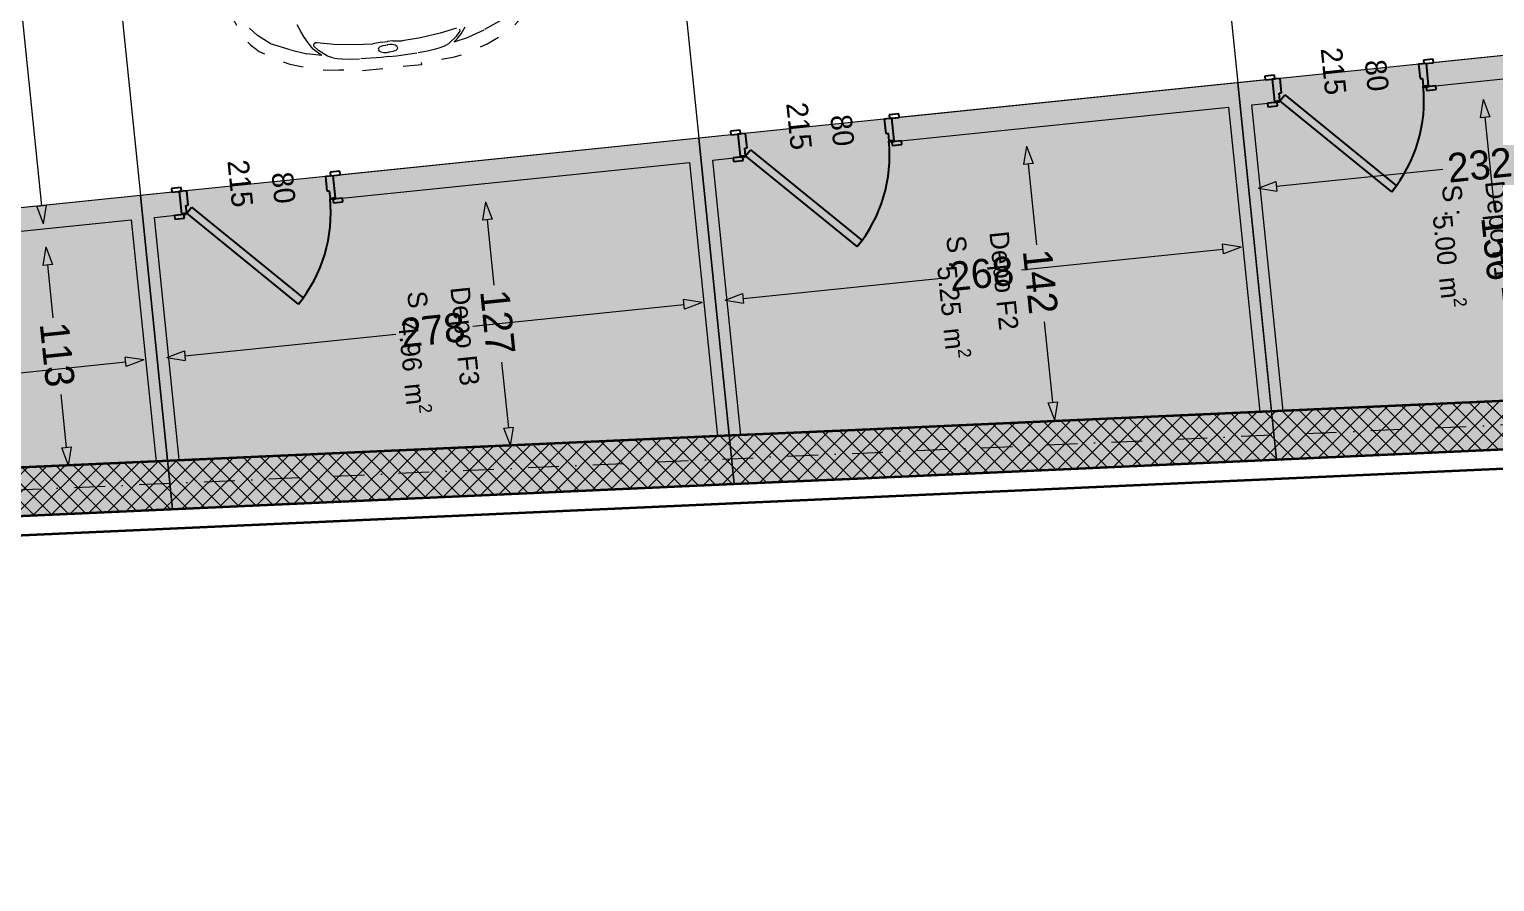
# Model space of a CAD drawing. Header units: millimetres. Extents: x 635850 to 824661, y -5878409 to -5774454.
# Drawn here: x 741515 to 749086, y -5823855 to -5819453 of the extents above; entities that cross this region are included whole.
import ezdxf
from ezdxf.enums import TextEntityAlignment as Align

# ---------------------------------------------------------------- set-up
doc = ezdxf.new("R2010")
doc.units = ezdxf.units.MM
doc.header["$MEASUREMENT"] = 0
doc.linetypes.add('Dashed', pattern=[211.666667, 105.833333, -105.833333])
doc.linetypes.add('Dot & Dashed', pattern=[335.138881, 158.75, -88.194444, 0, -88.194437])
for name, color, linetype, lineweight, true_color in [('0_Pen_No__62', 7, 'Continuous', 20, 0xaaaaaa), ('A - Ndertesa  6- Dimensionimi Bazike_Pen_No__102', 7, 'Continuous', 13, 0xcccccc), ('A - Ndertesa  6- Dimensionimi Bazike_Pen_No__82', 7, 'Continuous', 20, 0xaaaaaa), ('A - Ndertesa 4 - Veturat_Pen_No__102', 7, 'Continuous', 13, 0xcccccc), ('A - Ndertesa 6 - Muret_Pen_No__102', 7, 'Continuous', 13, 0xcccccc), ('A - Ndertesa 6 - Muret_Pen_No__82', 7, 'Continuous', 20, 0xaaaaaa), ('A - Ndertesa 6 - Vijat e Bodrumit_Pen_No__82', 7, 'Continuous', 20, 0xaaaaaa), ('A - Ndertesa 6 - Zonat Bodrum_Pen_No__94', 7, 'Continuous', 13, 0xe4ad2c), ('A - Ndertesa 6 -Veturat_Pen_No__102', 7, 'Continuous', 13, 0xcccccc), ('ARCHICAD Door Markers_Pen_No__112', 7, 'Continuous', 13, 0xd5aaaa)]:
    doc.layers.add(name, color=color, linetype=linetype, lineweight=lineweight, true_color=true_color)
for name, color, linetype in [('A - Ndertesa  6- Dimensionimi Bazike', 7, 'Continuous'), ('A - Ndertesa 6 - Muret', 7, 'Continuous'), ('A - Ndertesa 6 - Pllaka meskatit', 7, 'Continuous'), ('A - Ndertesa 6 - Zonat Bodrum', 7, 'Continuous'), ('A - Ndertesa 6- Shtyllat', 7, 'Continuous'), ('ARCHICAD Door Markers', 7, 'Continuous'), ('ARCHICAD Doors', 7, 'Continuous')]:
    doc.layers.add(name, color=color, linetype=linetype)
for name, color, linetype, lineweight in [('A - Ndertesa 6 - Muret_Pen_No__101', 252, 'Continuous', 13), ('A - Ndertesa 6 - Muret_Pen_No__22', 8, 'Continuous', 35), ('A - Ndertesa 6 - Pllaka meskatit_Pen_No__22', 8, 'Continuous', 35), ('A - Ndertesa 6 - Vijat e Bodrumit_Pen_No__1', 7, 'Continuous', 13), ('A - Ndertesa 6- Shtyllat_Pen_No__101', 252, 'Continuous', 13), ('A - Ndertesa 6- Shtyllat_Pen_No__22', 8, 'Continuous', 35), ('ARCHICAD Doors_Pen_No__101', 252, 'Continuous', 13), ('ARCHICAD Doors_Pen_No__42', 8, 'Continuous', 25), ('ARCHICAD Zone Stamps_Pen_No__101', 252, 'Continuous', 13)]:
    doc.layers.add(name, color=color, linetype=linetype, lineweight=lineweight)
doc.styles.add('GENERATED_STYLE_1', font='GOTHIC.TTF')
doc.dimstyles.new('GENERATED_STYLE__1', dxfattribs={"dimtxt": 150, "dimasz": 91.78744, "dimexe": 0.18, "dimexo": 0.0625, "dimgap": 0, "dimtad": 0, "dimdec": 0, "dimlfac": 0.1, "dimzin": 0, "dimdsep": 46, "dimtxsty": 'GENERATED_STYLE_1', "dimblk": 'ARROWHEAD_5', "dimblk1": 'ARROWHEAD_5', "dimblk2": 'ARROWHEAD_5', "dimcen": 0.09, "dimse1": 1, "dimse2": 1, "dimclrd": 256, "dimclre": 256, "dimclrt": 256, "dimadec": 0, "dimazin": 0, "dimtfac": 1, "dimtdec": 4, "dimtmove": 0, "dimatfit": 3, "dimfxl": 0, "dimtolj": 1, "dimtzin": 0, "dimarcsym": 0})
pattern_1 = [(45, (664183.82, -5827429.525), (-45.96194, 45.96194), []), (135, (664183.82, -5827429.525), (45.96194, 45.96194), [])]

# ---------------------------------------------------------------- blocks, each defined once
blk = doc.blocks.new('Depo F1__12', base_point=(748969.7, -5820551.1))
at = {"layer": 'A - Ndertesa 6 - Zonat Bodrum_Pen_No__94', "linetype": 'Continuous', "lineweight": 0, "true_color": 0xffffff}
blk.add_hatch(color=7, dxfattribs=at).paths.add_polyline_path([(750319.9, -5819466.4), (747759.1, -5819729.4), (747933.6, -5821429.4), (747958.8, -5821675), (748004.5, -5821673), (750320.1, -5821568.8)])
at = {"layer": 'ARCHICAD Zone Stamps_Pen_No__101', "color": 252, "lineweight": 13, "insert": (748894.6, -5820403.7), "char_height": 100, "attachment_point": 1, "rotation": 275.86225, "style": 'GENERATED_STYLE_1'}
blk.add_mtext('\\A1;{\\pql;\\pt0,5050;\\fCentury Gothic|b0|i0|c0|p34;5.00\\fCentury Gothic|b0|i0|c0|p34;\\A1{\\H.66x;\\S^  ;}\\fCentury Gothic|b0|i0|c0|p34; m\\fCentury Gothic|b0|i0|c0|p34;\\A1{\\H.66x;\\S2^  ;}}', dxfattribs=at)
at = {"layer": 'ARCHICAD Zone Stamps_Pen_No__101', "color": 252, "lineweight": 13, "style": 'GENERATED_STYLE_1'}
for tag, p in [('calculatedAreaCode', (748912.5, -5820250.8)), ('ROOM_NAME', (749135.6, -5820230.5)), ('DUMMY_849', (749205.4, -5820870.2))]:
    blk.add_attdef(tag, text='', height=100, rotation=275.86225, dxfattribs=at).set_placement(p, align=Align.TOP_LEFT)
blk = doc.blocks.new('Depo F2__13', base_point=(746408.8, -5820814))
at = {"layer": 'A - Ndertesa 6 - Zonat Bodrum_Pen_No__94', "linetype": 'Continuous', "lineweight": 0, "true_color": 0xffffff}
blk.add_hatch(color=7, dxfattribs=at).paths.add_polyline_path([(745157.2, -5821801), (747958.8, -5821675), (747759.1, -5819729.4), (744973.9, -5820015.3)])
at = {"layer": 'ARCHICAD Zone Stamps_Pen_No__101', "color": 252, "lineweight": 13, "insert": (746333.8, -5820666.7), "char_height": 100, "attachment_point": 1, "rotation": 275.86225, "style": 'GENERATED_STYLE_1'}
blk.add_mtext('\\A1;{\\pql;\\pt0,5050;\\fCentury Gothic|b0|i0|c0|p34;5.25\\fCentury Gothic|b0|i0|c0|p34;\\A1{\\H.66x;\\S^  ;}\\fCentury Gothic|b0|i0|c0|p34; m\\fCentury Gothic|b0|i0|c0|p34;\\A1{\\H.66x;\\S2^  ;}}', dxfattribs=at)
at = {"layer": 'ARCHICAD Zone Stamps_Pen_No__101', "color": 252, "lineweight": 13, "style": 'GENERATED_STYLE_1'}
for tag, p in [('ROOM_NAME', (746574.7, -5820490.9)), ('calculatedAreaCode', (746351.6, -5820513.8)), ('DUMMY_849', (746644.5, -5821133.2))]:
    blk.add_attdef(tag, text='', height=100, rotation=275.86225, dxfattribs=at).set_placement(p, align=Align.TOP_LEFT)
blk = doc.blocks.new('Depo F3__14', base_point=(743623.7, -5821100))
at = {"layer": 'A - Ndertesa 6 - Zonat Bodrum_Pen_No__94', "linetype": 'Continuous', "lineweight": 0, "true_color": 0xffffff}
blk.add_hatch(color=7, dxfattribs=at).paths.add_polyline_path([(742255.6, -5821931.5), (745157.2, -5821801), (744973.9, -5820015.3), (742089.3, -5820311.5)])
at = {"layer": 'ARCHICAD Zone Stamps_Pen_No__101', "color": 252, "lineweight": 13, "insert": (743548.6, -5820952.6), "char_height": 100, "attachment_point": 1, "rotation": 275.86225, "style": 'GENERATED_STYLE_1'}
blk.add_mtext('\\A1;{\\pql;\\pt0,5050;\\fCentury Gothic|b0|i0|c0|p34;4.96\\fCentury Gothic|b0|i0|c0|p34;\\A1{\\H.66x;\\S^  ;}\\fCentury Gothic|b0|i0|c0|p34; m\\fCentury Gothic|b0|i0|c0|p34;\\A1{\\H.66x;\\S2^  ;}}', dxfattribs=at)
at = {"layer": 'ARCHICAD Zone Stamps_Pen_No__101', "color": 252, "lineweight": 13, "style": 'GENERATED_STYLE_1'}
for tag, p in [('ROOM_NAME', (743789.6, -5820776.8)), ('calculatedAreaCode', (743566.5, -5820799.7)), ('DUMMY_849', (743859.4, -5821419.1))]:
    blk.add_attdef(tag, text='', height=100, rotation=275.86225, dxfattribs=at).set_placement(p, align=Align.TOP_LEFT)
blk = doc.blocks.new('Depo F4__15', base_point=(740717.9, -5821190.4))
at = {"layer": 'A - Ndertesa 6 - Zonat Bodrum_Pen_No__94', "linetype": 'Continuous', "lineweight": 0, "true_color": 0xffffff}
blk.add_hatch(color=7, dxfattribs=at).paths.add_polyline_path([(739354, -5822062), (742255.6, -5821931.5), (742089.3, -5820311.5), (739204.6, -5820607.7)])
at = {"layer": 'ARCHICAD Zone Stamps_Pen_No__101', "color": 252, "lineweight": 13, "insert": (740642.8, -5821043), "char_height": 100, "attachment_point": 1, "rotation": 275.86225, "style": 'GENERATED_STYLE_1'}
blk.add_mtext('\\A1;{\\pql;\\pt0,5050;\\fCentury Gothic|b0|i0|c0|p34;4.48\\fCentury Gothic|b0|i0|c0|p34;\\A1{\\H.66x;\\S^  ;}\\fCentury Gothic|b0|i0|c0|p34; m\\fCentury Gothic|b0|i0|c0|p34;\\A1{\\H.66x;\\S2^  ;}}', dxfattribs=at)
at = {"layer": 'ARCHICAD Zone Stamps_Pen_No__101', "color": 252, "lineweight": 13, "style": 'GENERATED_STYLE_1'}
for tag, p in [('ROOM_NAME', (740883.8, -5820867.2)), ('calculatedAreaCode', (740660.7, -5820890.1)), ('DUMMY_849', (740953.6, -5821509.5))]:
    blk.add_attdef(tag, text='', height=100, rotation=275.86225, dxfattribs=at).set_placement(p, align=Align.TOP_LEFT)
blk = doc.blocks.new('Slab_3', base_point=(703704.3, -5790215.9))
at = {"layer": 'A - Ndertesa 6 - Pllaka meskatit_Pen_No__22', "color": 8, "linetype": 'Continuous', "lineweight": 35, "flags": 128}
blk.add_lwpolyline([(703704.3, -5790215.9), (739063.3, -5786585.5), (739063.1, -5784103.9), (741098.5, -5781712.3), (750316.6, -5780623.6), (750320.1, -5821668.9), (726661.7, -5822732.9), (707158.2, -5823855.1)], close=True, dxfattribs=at)
blk = doc.blocks.new('Wall_196', base_point=(750320.1, -5821568.8))
at = {"layer": 'A - Ndertesa 6 - Muret_Pen_No__82', "linetype": 'Continuous', "lineweight": 20, "true_color": 0xaaaaaa}
h = blk.add_hatch(dxfattribs=at)
h.set_pattern_fill('Concrete_Block', color=253, style=0, pattern_type=2)
h.set_pattern_definition(pattern_1)
h.paths.add_polyline_path([(745743.8, -5821524.4), (745755.1, -5821774.1), (750320.1, -5821568.8), (749731.9, -5821595.3), (749720.7, -5821345.5)])
h = blk.add_hatch(dxfattribs=at)
h.set_pattern_fill('Concrete_Block', color=253, style=0, pattern_type=2)
h.set_pattern_definition(pattern_1)
h.paths.add_polyline_path([(739002.9, -5821827.5), (733891.1, -5822057.4), (733902.3, -5822307.2), (745155.7, -5821801.1), (745144.5, -5821551.3), (739602.3, -5821800.6), (739613.5, -5822049.3), (739014.1, -5822076.2)])
at = {"layer": 'A - Ndertesa 6 - Muret_Pen_No__22', "color": 8, "linetype": 'Continuous', "lineweight": 35, "flags": 128}
for points in [[(749720.7, -5821345.5), (745743.8, -5821524.4)], [(745144.5, -5821551.3), (739602.3, -5821800.6)], [(745755.1, -5821774.1), (750320.1, -5821568.8)], [(733902.3, -5822307.2), (745155.7, -5821801.1)]]:
    blk.add_lwpolyline(points, dxfattribs=at)
blk = doc.blocks.new('Door 25_5')
at = {"layer": 'ARCHICAD Doors_Pen_No__101', "color": 252, "linetype": 'Continuous', "lineweight": 13}
for p, q in [((-400, 5), (-437, 5)), ((-400, 5), (-437, 5)), ((-400, 0), (-400, 5)), ((-400, 0), (-400, 5)), ((-400, -115), (-400, 0)), ((-400, -115), (-400, 0)), ((400, 0), (400, 5)), ((400, 0), (400, 5)), ((400, 5), (437, 5)), ((400, 5), (437, 5)), ((400, -115), (400, 0)), ((400, -115), (400, 0)), ((-400, -115), (-437, -115)), ((-400, -115), (-437, -115)), ((400, -115), (437, -115)), ((400, -115), (437, -115))]:
    blk.add_line(p, q, dxfattribs=at)
at = {"layer": 'ARCHICAD Doors_Pen_No__42', "color": 8, "linetype": 'Continuous', "lineweight": 25}
for p, q in [((-182.4, 497.8), (-154.1, 526.1)), ((343.7, -28.3), (-182.4, 497.8)), ((-154.1, 526.1), (372, 0)), ((-387, 24), (-437, 24)), ((-437, 24), (-437, 5)), ((-437, 5), (-387, 5)), ((-375, 5), (-400, 5)), ((-400, 5), (-400, 0)), ((-400, 0), (-375, 0)), ((-372, 0), (-400, 0)), ((-400, 0), (-400, -115)), ((-387, 5), (-387, 24)), ((-375, 0), (-375, 5)), ((-372, -40), (-372, 0)), ((372, 0), (343.7, -28.3)), ((400, 0), (372, 0)), ((372, 0), (372, -40)), ((400, 5), (375, 5)), ((375, 5), (375, 0)), ((375, 0), (400, 0)), ((437, 24), (387, 24)), ((387, 24), (387, 5)), ((387, 5), (437, 5)), ((400, 0), (400, 5)), ((400, -115), (400, 0)), ((437, 5), (437, 24)), ((-360, -40), (-372, -40)), ((-360, -115), (-360, -40)), ((372, -40), (360, -40)), ((360, -40), (360, -115)), ((-387, -115), (-437, -115)), ((-437, -115), (-437, -134)), ((-437, -134), (-387, -134)), ((-400, -115), (-360, -115)), ((-387, -134), (-387, -115)), ((360, -115), (400, -115)), ((437, -115), (387, -115)), ((387, -115), (387, -134)), ((387, -134), (437, -134)), ((437, -134), (437, -115))]:
    blk.add_line(p, q, dxfattribs=at)
blk.add_arc((372, 0), 744, 135, 180, dxfattribs=at)
blk = doc.blocks.new('D Marker 25_14')
at = {"layer": 'ARCHICAD Door Markers_Pen_No__112', "color": 9, "lineweight": 13, "true_color": 0xd5aaaa, "char_height": 110, "attachment_point": 7, "rotation": 270, "style": 'GENERATED_STYLE_1'}
for s, insert in [('\\A1;{\\pql;\\pt0;\\fCentury Gothic|b0|i0|c0|p34;215\\fCentury Gothic|b0|i0|c0|p34;\\A1{\\H.66x;\\S^  ;}\\fCentury Gothic|b0|i0|c0|p34;\\fCentury Gothic|b0|i0|c0|p34;}', (-167.8, 131.9)), ('\\A1;{\\pql;\\pt0;\\fCentury Gothic|b0|i0|c0|p34;80\\fCentury Gothic|b0|i0|c0|p34;\\A1{\\H.66x;\\S^  ;}\\fCentury Gothic|b0|i0|c0|p34;\\fCentury Gothic|b0|i0|c0|p34;}', (52.2, 46))]:
    blk.add_mtext(s, dxfattribs=dict(at, insert=insert))
blk = doc.blocks.new('Wall_219', base_point=(736320, -5820903.9))
at = {"layer": 'A - Ndertesa 6 - Muret_Pen_No__102', "linetype": 'Continuous', "lineweight": 0, "true_color": 0xcccccc}
for points in [[(750199.9, -5819478.7), (748733.3, -5819629.3), (748745.6, -5819748.7), (750199.9, -5819599.4)], [(745972, -5819912.8), (745984.2, -5820032.2), (747949.7, -5819830.4), (747937.5, -5819711)], [(743084.7, -5820209.3), (743097, -5820328.7), (745188.4, -5820113.9), (745176.1, -5819994.6)], [(740167.1, -5820508.9), (740179.4, -5820628.2), (742301.2, -5820410.4), (742288.9, -5820291)]]:
    blk.add_hatch(color=254, dxfattribs=at).paths.add_polyline_path(points)
at = {"layer": 'A - Ndertesa 6 - Muret_Pen_No__101', "color": 252, "linetype": 'Continuous', "lineweight": 13}
for p, q in [((748733.3, -5819629.3), (748770.1, -5819625.6)), ((748733.3, -5819629.3), (748745, -5819743.7)), ((747937.5, -5819711), (747900.7, -5819714.8)), ((747937.5, -5819711), (747949.2, -5819825.4)), ((748745, -5819743.7), (748745.6, -5819748.7)), ((748745.6, -5819748.7), (748782.4, -5819744.9)), ((747949.7, -5819830.4), (747912.9, -5819834.2)), ((747949.2, -5819825.4), (747949.7, -5819830.4)), ((745972, -5819912.8), (746008.8, -5819909.1)), ((745972, -5819912.8), (745983.7, -5820027.2)), ((745176.1, -5819994.6), (745139.3, -5819998.3)), ((745176.1, -5819994.6), (745187.9, -5820109)), ((745983.7, -5820027.2), (745984.2, -5820032.2)), ((745984.2, -5820032.2), (746021, -5820028.4)), ((745188.4, -5820113.9), (745151.6, -5820117.7)), ((745187.9, -5820109), (745188.4, -5820113.9)), ((743084.7, -5820209.3), (743121.5, -5820205.5)), ((743084.7, -5820209.3), (743096.5, -5820323.7)), ((742288.9, -5820291), (742252.1, -5820294.8)), ((742288.9, -5820291), (742300.7, -5820405.4)), ((743096.5, -5820323.7), (743097, -5820328.7)), ((743097, -5820328.7), (743133.8, -5820324.9)), ((742301.2, -5820410.4), (742264.4, -5820414.2)), ((742300.7, -5820405.4), (742301.2, -5820410.4))]:
    blk.add_line(p, q, dxfattribs=at)
at = {"layer": 'A - Ndertesa 6 - Muret_Pen_No__101', "color": 252, "linetype": 'Continuous', "lineweight": 13, "flags": 128}
for points in [[(750319.9, -5819466.4), (748733.3, -5819629.3)], [(748745.6, -5819748.7), (750199.9, -5819599.4)], [(747937.5, -5819711), (745972, -5819912.8)], [(745984.2, -5820032.2), (747711.6, -5819854.9)], [(747831, -5819842.6), (747949.7, -5819830.4)], [(745176.1, -5819994.6), (743084.7, -5820209.3)], [(745045.8, -5820128.6), (745188.4, -5820113.9)], [(743097, -5820328.7), (744926.5, -5820140.8)], [(742288.9, -5820291), (740167.1, -5820508.9)], [(742161.2, -5820424.7), (742301.2, -5820410.4)], [(740179.4, -5820628.2), (742041.8, -5820437)]]:
    blk.add_lwpolyline(points, dxfattribs=at)
at = {"layer": 'ARCHICAD Door Markers', "color": 161, "lineweight": 25, "true_color": 0x40a5ff, "rotation": 5.862253595419935}
for p in [(748335.4, -5819670.2), (745574.1, -5819953.7), (742686.8, -5820250.1)]:
    blk.add_blockref('D Marker 25_14', p, dxfattribs=at)
at = {"layer": 'ARCHICAD Doors', "color": 7, "linetype": 'Continuous', "lineweight": 13, "zscale": 1000, "rotation": 185.8622535954199}
for p in [(748347.1, -5819784.6), (745585.8, -5820068.1), (742698.6, -5820364.5)]:
    blk.add_blockref('Door 25_5', p, dxfattribs=at)
blk = doc.blocks.new('Wall_221', base_point=(742089.3, -5820311.5))
at = {"layer": 'A - Ndertesa 6 - Muret_Pen_No__102', "linetype": 'Continuous', "lineweight": 0, "true_color": 0xcccccc}
blk.add_hatch(color=254, dxfattribs=at).paths.add_polyline_path([(742041.8, -5820437), (742170.2, -5821687.6), (742289.6, -5821675.3), (742161.2, -5820424.7)])
at = {"layer": 'A - Ndertesa 6 - Muret_Pen_No__101', "color": 252, "linetype": 'Continuous', "lineweight": 13, "flags": 128}
for points in [[(742289.6, -5821675.3), (742161.2, -5820424.7)], [(742041.8, -5820437), (742170.2, -5821687.6)], [(742170.2, -5821687.6), (742289.6, -5821675.3)]]:
    blk.add_lwpolyline(points, dxfattribs=at)
blk = doc.blocks.new('Wall_222', base_point=(744973.9, -5820015.3))
at = {"layer": 'A - Ndertesa 6 - Muret_Pen_No__102', "linetype": 'Continuous', "lineweight": 0, "true_color": 0xcccccc}
blk.add_hatch(color=254, dxfattribs=at).paths.add_polyline_path([(744926.5, -5820140.8), (745071.6, -5821554.6), (745191.7, -5821549.2), (745045.8, -5820128.6)])
at = {"layer": 'A - Ndertesa 6 - Muret_Pen_No__101', "color": 252, "linetype": 'Continuous', "lineweight": 13, "flags": 128}
for points in [[(744926.5, -5820140.8), (745071.6, -5821554.6)], [(745191.7, -5821549.2), (745045.8, -5820128.6)], [(745071.6, -5821554.6), (745191.7, -5821549.2)]]:
    blk.add_lwpolyline(points, dxfattribs=at)
blk = doc.blocks.new('Wall_223', base_point=(747759.1, -5819729.4))
at = {"layer": 'A - Ndertesa 6 - Muret_Pen_No__102', "linetype": 'Continuous', "lineweight": 0, "true_color": 0xcccccc}
blk.add_hatch(color=254, dxfattribs=at).paths.add_polyline_path([(747711.6, -5819854.9), (747873.2, -5821428.6), (747993.3, -5821423.2), (747831, -5819842.6)])
at = {"layer": 'A - Ndertesa 6 - Muret_Pen_No__101', "color": 252, "linetype": 'Continuous', "lineweight": 13, "flags": 128}
for points in [[(747711.6, -5819854.9), (747873.2, -5821428.6)], [(747993.3, -5821423.2), (747831, -5819842.6)], [(747873.2, -5821428.6), (747993.3, -5821423.2)]]:
    blk.add_lwpolyline(points, dxfattribs=at)
blk = doc.blocks.new('Column_260', base_point=(745449.8, -5821662.7))
at = {"layer": 'A - Ndertesa 6- Shtyllat_Pen_No__101', "linetype": 'Continuous', "lineweight": 13}
h = blk.add_hatch(dxfattribs=at)
h.set_pattern_fill('Concrete_Block', color=252, style=0, pattern_type=2)
h.set_pattern_definition(pattern_1)
h.paths.add_polyline_path([(745743.8, -5821524.4), (745144.5, -5821551.3), (745155.7, -5821801.1), (745755.1, -5821774.1)])
at = {"layer": 'A - Ndertesa 6- Shtyllat_Pen_No__22', "color": 8, "linetype": 'Continuous', "lineweight": 35, "flags": 128}
for points in [[(745743.8, -5821524.4), (745144.5, -5821551.3)], [(745155.7, -5821801.1), (745755.1, -5821774.1)]]:
    blk.add_lwpolyline(points, dxfattribs=at)
blk = doc.blocks.new('Car 05 25_4')
at = {"layer": 'A - Ndertesa 4 - Veturat_Pen_No__102', "color": 254, "linetype": 'Dashed', "lineweight": 13, "true_color": 0xcccccc}
for p, q in [((3301.9, 602.8), (3346, 501.4)), ((3346, 501.4), (3374.3, 419.6)), ((3353.5, 384.3), (3319.4, 408.4)), ((3338.5, 379.5), (3328.3, 379.6)), ((3363.6, 357.8), (3338.5, 379.5)), ((3377.2, 360), (3353.5, 384.3)), ((3391.1, 344.2), (3374.3, 419.6)), ((3321, 362.1), (3338.3, 276.9)), ((3396.7, 315.8), (3363.6, 357.8)), ((3391.1, 344.2), (3377.2, 360)), ((3408.1, 289.4), (3396.7, 315.8)), ((3338.3, 276.9), (3351.9, 172.7)), ((3408.1, 289.4), (3413.8, 267.3)), ((3413.8, 267.3), (3418.5, 242.9)), ((3418.5, 242.9), (3424, 200.7)), ((3351.9, 172.7), (3358.3, 75.9)), ((3424, 200.7), (3427.7, 152)), ((3432.4, 40), (3427.7, 152)), ((3354, 27.9), (3358.3, 75.9)), ((3354, 27.9), (3354, -0.8)), ((3354, -27.9), (3354, 0.8)), ((3370.9, 11.7), (3370.3, -0.8)), ((3370.9, -11.7), (3370.3, 0.8)), ((3372.5, 23.7), (3370.9, 11.7)), ((3376.3, 39), (3372.5, 23.7)), ((3382, 46.6), (3376.3, 39)), ((3386.2, 48.4), (3382, 46.6)), ((3386.2, 48.4), (3394.3, 48.4)), ((3398.5, 46.6), (3394.3, 48.4)), ((3404.2, 39), (3398.5, 46.6)), ((3404.2, 39), (3408, 23.7)), ((3408, 23.7), (3409.8, 8.1)), ((3409.8, 8.1), (3409.8, 0)), ((3431.8, 57.4), (3431.8, 56.8)), ((3432, 0), (3432.4, 40)), ((3432, 0), (3432.4, -40)), ((3354, -27.9), (3358.3, -75.9)), ((3372.5, -23.7), (3370.9, -11.7)), ((3376.3, -39), (3372.5, -23.7)), ((3382, -46.6), (3376.3, -39)), ((3386.2, -48.4), (3382, -46.6)), ((3386.2, -48.4), (3394.3, -48.4)), ((3398.5, -46.6), (3394.3, -48.4)), ((3404.2, -39), (3398.5, -46.6)), ((3404.2, -39), (3408, -23.7)), ((3408, -23.7), (3409.8, -8.1)), ((3409.8, -8.1), (3409.8, 0)), ((3432.4, -40), (3427.7, -152)), ((3431.8, -57.4), (3431.8, -56.8)), ((3351.9, -172.7), (3358.3, -75.9)), ((3338.3, -276.9), (3351.9, -172.7)), ((3418.5, -242.9), (3424, -200.7)), ((3424, -200.7), (3427.7, -152)), ((3321, -362.1), (3338.3, -276.9)), ((3408.1, -289.4), (3396.7, -315.8)), ((3408.1, -289.4), (3413.8, -267.3)), ((3413.8, -267.3), (3418.5, -242.9)), ((3321.2, -370.5), (3321, -362.1)), ((3324.7, -377.3), (3321.2, -370.5)), ((3328.3, -379.6), (3324.7, -377.3)), ((3363.6, -357.8), (3338.5, -379.5)), ((3377.2, -360), (3353.5, -384.3)), ((3396.7, -315.8), (3363.6, -357.8)), ((3391.1, -344.2), (3374.3, -419.6)), ((3391.1, -344.2), (3377.2, -360)), ((3256.1, -439.2), (3220.7, -454.4)), ((3288.4, -425.1), (3256.1, -439.2)), ((3319.4, -408.4), (3288.4, -425.1)), ((3353.5, -384.3), (3319.4, -408.4)), ((3338.5, -379.5), (3328.3, -379.6)), ((3346, -501.4), (3374.3, -419.6)), ((3301.9, -602.8), (3346, -501.4)), ((3301.9, -602.8), (3254.3, -663.2)), ((3254.3, -663.2), (3211.7, -701))]:
    blk.add_line(p, q, dxfattribs=at)
at = {"layer": 'A - Ndertesa 4 - Veturat_Pen_No__102', "color": 254, "linetype": 'Dashed', "lineweight": 13, "true_color": 0xcccccc, "flags": 128}
blk.add_lwpolyline([(-483.1, -817.3), (-372.3, -830.2), (-251.8, -841), (-168.2, -844.6), (-78.4, -850.6), (-24, -852.3), (40.3, -852.3), (230.8, -845.5), (400, -847.6), (590.7, -851.7), (856.5, -856.2), (1129.9, -858.5), (1536.1, -860.4), (1957.8, -858.1), (1928.9, -983.2), (1961.1, -983.2), (1996.9, -974.9), (2026.9, -945), (2054.6, -897.6), (2067.9, -857.7), (2119.9, -857.4), (2193.2, -856.5), (2808, -852.6), (2855.7, -852.6), (2891.4, -852.5), (2922.5, -852), (2945.2, -849.4), (2989.6, -839.6), (3013.6, -833.1), (3154.3, -782.6), (3235.9, -747.6), (3269.1, -728.3), (3298.6, -705.6), (3337.3, -663.4), (3374.5, -603.6), (3418.4, -512.7), (3457.5, -393.1), (3468.3, -330.9), (3474.5, -263.7), (3478.3, -199.9), (3479.4, -164.9), (3489.5, -164.9), (3489.5, 164.9), (3479.4, 164.9), (3478.3, 199.9), (3474.5, 263.7), (3468.3, 330.9), (3457.5, 393.1), (3418.4, 512.7), (3374.5, 603.6), (3337.3, 663.4), (3298.6, 705.6), (3269.1, 728.3), (3235.9, 747.6), (3154.3, 782.6), (3013.6, 833.1), (2989.6, 839.6), (2945.2, 849.4), (2922.5, 852), (2891.4, 852.5), (2855.7, 852.6), (2808, 852.6), (2193.2, 856.5), (2119.9, 857.4), (2067.9, 857.7), (2054.6, 897.6), (2026.9, 945), (1996.9, 974.9), (1961.1, 983.2), (1928.9, 983.2), (1957.8, 858.1), (1536.1, 860.4), (1129.9, 858.5), (856.5, 856.2), (590.7, 851.7), (400, 847.6), (230.8, 845.5), (40.3, 852.3), (-24, 852.3), (-78.4, 850.6), (-168.2, 844.6), (-251.8, 841), (-372.3, 830.2), (-483.1, 817.3), (-585.2, 801), (-706.3, 775.8), (-757.7, 747), (-784.8, 721.8), (-815, 667.8), (-855.1, 511), (-874.7, 345), (-882.9, 194.7), (-885.4, 0), (-882.9, -194.7), (-874.7, -345), (-855.1, -511), (-815, -667.8), (-784.8, -721.8), (-757.7, -747), (-706.3, -775.8), (-585.2, -801)], close=True, dxfattribs=at)
blk = doc.blocks.new('*D1570', base_point=(664183.8, -5827429.5))
at = {"layer": 'A - Ndertesa  6- Dimensionimi Bazike_Pen_No__102', "linetype": 'Continuous', "lineweight": 13, "true_color": 0xcccccc}
for points in [[(741967.5, -5819221.4), (741872.2, -5819206.1), (741877.3, -5819255.8)], [(741967.5, -5819221.4), (742062.9, -5819236.7), (742057.8, -5819187)], [(739092.6, -5819516.6), (738997.2, -5819501.2), (739002.3, -5819551)], [(739092.6, -5819516.6), (739188, -5819531.9), (739182.9, -5819482.2)]]:
    blk.add_hatch(color=254, dxfattribs=at).paths.add_polyline_path(points)
at = {"layer": 'A - Ndertesa  6- Dimensionimi Bazike_Pen_No__102', "color": 254, "linetype": 'Continuous', "lineweight": 13, "true_color": 0xcccccc}
for p, q in [((741877.3, -5819255.8), (741872.2, -5819206.1)), ((741967.5, -5819221.4), (741872.2, -5819206.1)), ((740728.8, -5819348.6), (741874.7, -5819230.9)), ((741967.5, -5819221.4), (741877.3, -5819255.8)), ((739185.4, -5819507.1), (740331.3, -5819389.4)), ((739092.6, -5819516.6), (738997.2, -5819501.2)), ((739092.6, -5819516.6), (739002.3, -5819551)), ((739092.6, -5819516.6), (739182.9, -5819482.2)), ((739092.6, -5819516.6), (739188, -5819531.9)), ((739182.9, -5819482.2), (739188, -5819531.9))]:
    blk.add_line(p, q, dxfattribs=at)
at = {"layer": 'A - Ndertesa  6- Dimensionimi Bazike_Pen_No__82', "color": 253, "lineweight": 20, "true_color": 0xaaaaaa, "insert": (740362.9, -5819461.6), "char_height": 150, "attachment_point": 7, "rotation": 5.86225, "style": 'GENERATED_STYLE_1'}
blk.add_mtext('\\A1;{\\pql;\\fCentury Gothic|b0|i0|c0|p34;289}', dxfattribs=at)
blk = doc.blocks.new('ARROWHEAD_5')
at = {"linetype": 'Continuous', "lineweight": 0}
blk.add_hatch(color=0, dxfattribs=at).paths.add_polyline_path([(-1, 0.2679), (0, 0), (-1, -0.2679)])
at = {"color": 0, "linetype": 'Continuous', "lineweight": 0}
blk.add_line((0, 0), (-1, 0), dxfattribs=at)
blk = doc.blocks.new('*D1574', base_point=(664183.8, -5827429.5))
at = {"layer": 'A - Ndertesa  6- Dimensionimi Bazike_Pen_No__102', "linetype": 'Continuous', "lineweight": 13, "true_color": 0xcccccc}
for points in [[(742106.4, -5821160.9), (742011, -5821145.6), (742016.1, -5821195.3)], [(739341.1, -5821444.8), (739436.5, -5821460.2), (739431.4, -5821410.4)]]:
    blk.add_hatch(color=254, dxfattribs=at).paths.add_polyline_path(points)
at = {"layer": 'A - Ndertesa  6- Dimensionimi Bazike_Pen_No__102', "color": 254, "linetype": 'Continuous', "lineweight": 13, "true_color": 0xcccccc}
for p, q in [((740922.5, -5821282.5), (742013.5, -5821170.5)), ((742016.1, -5821195.3), (742011, -5821145.6)), ((742106.4, -5821160.9), (742011, -5821145.6)), ((742106.4, -5821160.9), (742016.1, -5821195.3)), ((739433.9, -5821435.3), (740525, -5821323.3)), ((739341.1, -5821444.8), (739431.4, -5821410.4)), ((739341.1, -5821444.8), (739436.5, -5821460.2)), ((739431.4, -5821410.4), (739436.5, -5821460.2))]:
    blk.add_line(p, q, dxfattribs=at)
at = {"layer": 'A - Ndertesa  6- Dimensionimi Bazike_Pen_No__82', "color": 253, "lineweight": 20, "true_color": 0xaaaaaa, "insert": (740556.5, -5821395.4), "char_height": 150, "attachment_point": 7, "rotation": 5.86225, "style": 'GENERATED_STYLE_1'}
blk.add_mtext('\\A1;{\\pql;\\fCentury Gothic|b0|i0|c0|p34;278}', dxfattribs=at)
blk = doc.blocks.new('*D1576', base_point=(664183.8, -5827429.5))
at = {"layer": 'A - Ndertesa  6- Dimensionimi Bazike_Pen_No__102', "linetype": 'Continuous', "lineweight": 13, "true_color": 0xcccccc}
for points in [[(744991, -5820864.7), (744895.6, -5820849.4), (744900.7, -5820899.1)], [(742225.7, -5821148.7), (742321.1, -5821164), (742316, -5821114.3)]]:
    blk.add_hatch(color=254, dxfattribs=at).paths.add_polyline_path(points)
at = {"layer": 'A - Ndertesa  6- Dimensionimi Bazike_Pen_No__102', "color": 254, "linetype": 'Continuous', "lineweight": 13, "true_color": 0xcccccc}
for p, q in [((743807.1, -5820986.3), (744898.2, -5820874.3)), ((744900.7, -5820899.1), (744895.6, -5820849.4)), ((744991, -5820864.7), (744895.6, -5820849.4)), ((744991, -5820864.7), (744900.7, -5820899.1)), ((742318.5, -5821139.1), (743409.6, -5821027.1)), ((742225.7, -5821148.7), (742316, -5821114.3)), ((742225.7, -5821148.7), (742321.1, -5821164)), ((742316, -5821114.3), (742321.1, -5821164))]:
    blk.add_line(p, q, dxfattribs=at)
at = {"layer": 'A - Ndertesa  6- Dimensionimi Bazike_Pen_No__82', "color": 253, "lineweight": 20, "true_color": 0xaaaaaa, "insert": (743441.2, -5821099.3), "char_height": 150, "attachment_point": 7, "rotation": 5.86225, "style": 'GENERATED_STYLE_1'}
blk.add_mtext('\\A1;{\\pql;\\fCentury Gothic|b0|i0|c0|p34;278}', dxfattribs=at)
blk = doc.blocks.new('*D1577', base_point=(664183.8, -5827429.5))
at = {"layer": 'A - Ndertesa  6- Dimensionimi Bazike_Pen_No__102', "linetype": 'Continuous', "lineweight": 13, "true_color": 0xcccccc}
for points in [[(747776.1, -5820578.8), (747680.8, -5820563.4), (747685.9, -5820613.2)], [(745110.4, -5820852.5), (745205.7, -5820867.8), (745200.6, -5820818.1)]]:
    blk.add_hatch(color=254, dxfattribs=at).paths.add_polyline_path(points)
at = {"layer": 'A - Ndertesa  6- Dimensionimi Bazike_Pen_No__102', "color": 254, "linetype": 'Continuous', "lineweight": 13, "true_color": 0xcccccc}
for p, q in [((747685.9, -5820613.2), (747680.8, -5820563.4)), ((747776.1, -5820578.8), (747680.8, -5820563.4)), ((746642, -5820695.2), (747683.3, -5820588.3)), ((747776.1, -5820578.8), (747685.9, -5820613.2)), ((745203.2, -5820843), (746244.5, -5820736)), ((745110.4, -5820852.5), (745200.6, -5820818.1)), ((745110.4, -5820852.5), (745205.7, -5820867.8)), ((745200.6, -5820818.1), (745205.7, -5820867.8))]:
    blk.add_line(p, q, dxfattribs=at)
at = {"layer": 'A - Ndertesa  6- Dimensionimi Bazike_Pen_No__82', "color": 253, "lineweight": 20, "true_color": 0xaaaaaa, "insert": (746276.1, -5820808.2), "char_height": 150, "attachment_point": 7, "rotation": 5.86225, "style": 'GENERATED_STYLE_1'}
blk.add_mtext('\\A1;{\\pql;\\fCentury Gothic|b0|i0|c0|p34;268}', dxfattribs=at)
blk = doc.blocks.new('*D1578', base_point=(664183.8, -5827429.5))
at = {"layer": 'A - Ndertesa  6- Dimensionimi Bazike_Pen_No__102', "linetype": 'Continuous', "lineweight": 13, "true_color": 0xcccccc}
for points in [[(750169.8, -5820036.7), (750074.4, -5820021.4), (750079.5, -5820071.1)], [(747865.4, -5820273.3), (747960.8, -5820288.7), (747955.7, -5820238.9)]]:
    blk.add_hatch(color=254, dxfattribs=at).paths.add_polyline_path(points)
at = {"layer": 'A - Ndertesa  6- Dimensionimi Bazike_Pen_No__102', "color": 254, "linetype": 'Continuous', "lineweight": 13, "true_color": 0xcccccc}
for p, q in [((749216.4, -5820134.6), (750077, -5820046.3)), ((750079.5, -5820071.1), (750074.4, -5820021.4)), ((750169.8, -5820036.7), (750074.4, -5820021.4)), ((750169.8, -5820036.7), (750079.5, -5820071.1)), ((747958.2, -5820263.8), (748818.9, -5820175.4)), ((747865.4, -5820273.3), (747955.7, -5820238.9)), ((747865.4, -5820273.3), (747960.8, -5820288.7)), ((747955.7, -5820238.9), (747960.8, -5820288.7))]:
    blk.add_line(p, q, dxfattribs=at)
at = {"layer": 'A - Ndertesa  6- Dimensionimi Bazike_Pen_No__82', "color": 253, "lineweight": 20, "true_color": 0xaaaaaa, "insert": (748850.4, -5820247.6), "char_height": 150, "attachment_point": 7, "rotation": 5.86225, "style": 'GENERATED_STYLE_1'}
blk.add_mtext('\\A1;{\\pql;\\fCentury Gothic|b0|i0|c0|p34;232}', dxfattribs=at)
blk = doc.blocks.new('*D1579', base_point=(664183.8, -5827429.5))
at = {"layer": 'A - Ndertesa  6- Dimensionimi Bazike_Pen_No__102', "linetype": 'Continuous', "lineweight": 13, "true_color": 0xcccccc}
for points in [[(749027, -5819814.5), (749011.7, -5819909.9), (749061.4, -5819904.8)], [(749186.6, -5821369.2), (749202, -5821273.8), (749152.3, -5821278.9)]]:
    blk.add_hatch(color=254, dxfattribs=at).paths.add_polyline_path(points)
at = {"layer": 'A - Ndertesa  6- Dimensionimi Bazike_Pen_No__102', "color": 254, "linetype": 'Continuous', "lineweight": 13, "true_color": 0xcccccc}
for p, q in [((749027, -5819814.5), (749011.7, -5819909.9)), ((749027, -5819814.5), (749061.4, -5819904.8)), ((749061.4, -5819904.8), (749011.7, -5819909.9)), ((749086.4, -5820393.1), (749036.6, -5819907.3)), ((749177.1, -5821276.4), (749127.2, -5820790.6)), ((749152.3, -5821278.9), (749202, -5821273.8)), ((749186.6, -5821369.2), (749152.3, -5821278.9)), ((749186.6, -5821369.2), (749202, -5821273.8))]:
    blk.add_line(p, q, dxfattribs=at)
at = {"layer": 'A - Ndertesa  6- Dimensionimi Bazike_Pen_No__82', "color": 253, "lineweight": 20, "true_color": 0xaaaaaa, "insert": (749014.3, -5820424.7), "char_height": 150, "attachment_point": 7, "rotation": 275.86225, "style": 'GENERATED_STYLE_1'}
blk.add_mtext('\\A1;{\\pql;\\fCentury Gothic|b0|i0|c0|p34;156}', dxfattribs=at)
blk = doc.blocks.new('*D1600', base_point=(664183.8, -5827429.5))
at = {"layer": 'A - Ndertesa  6- Dimensionimi Bazike_Pen_No__102', "linetype": 'Continuous', "lineweight": 13, "true_color": 0xcccccc}
for points in [[(741601, -5820577), (741585.7, -5820672.3), (741635.4, -5820667.2)], [(741716.9, -5821705.5), (741732.2, -5821610.1), (741682.5, -5821615.2)]]:
    blk.add_hatch(color=254, dxfattribs=at).paths.add_polyline_path(points)
at = {"layer": 'A - Ndertesa  6- Dimensionimi Bazike_Pen_No__102', "color": 254, "linetype": 'Continuous', "lineweight": 13, "true_color": 0xcccccc}
for p, q in [((741601, -5820577), (741585.7, -5820672.3)), ((741601, -5820577), (741635.4, -5820667.2)), ((741635.4, -5820667.2), (741585.7, -5820672.3)), ((741638.6, -5820942.5), (741610.6, -5820669.8)), ((741707.4, -5821612.7), (741679.4, -5821340)), ((741682.5, -5821615.2), (741732.2, -5821610.1)), ((741716.9, -5821705.5), (741682.5, -5821615.2)), ((741716.9, -5821705.5), (741732.2, -5821610.1))]:
    blk.add_line(p, q, dxfattribs=at)
at = {"layer": 'A - Ndertesa  6- Dimensionimi Bazike_Pen_No__82', "color": 253, "lineweight": 20, "true_color": 0xaaaaaa, "insert": (741566.4, -5820974), "char_height": 150, "attachment_point": 7, "rotation": 275.86225, "style": 'GENERATED_STYLE_1'}
blk.add_mtext('\\A1;{\\pql;\\fCentury Gothic|b0|i0|c0|p34;113}', dxfattribs=at)
blk = doc.blocks.new('*D1601', base_point=(664183.8, -5827429.5))
at = {"layer": 'A - Ndertesa  6- Dimensionimi Bazike_Pen_No__102', "linetype": 'Continuous', "lineweight": 13, "true_color": 0xcccccc}
for points in [[(741048, -5815191.1), (741032.7, -5815286.4), (741082.4, -5815281.3)], [(741588.8, -5820457.6), (741604.1, -5820362.2), (741554.4, -5820367.3)]]:
    blk.add_hatch(color=254, dxfattribs=at).paths.add_polyline_path(points)
at = {"layer": 'A - Ndertesa  6- Dimensionimi Bazike_Pen_No__102', "color": 254, "linetype": 'Continuous', "lineweight": 13, "true_color": 0xcccccc}
for p, q in [((741048, -5815191.1), (741032.7, -5815286.4)), ((741048, -5815191.1), (741082.4, -5815281.3)), ((741082.4, -5815281.3), (741032.7, -5815286.4)), ((741298, -5817625.6), (741057.6, -5815283.9)), ((741579.2, -5820364.8), (741338.8, -5818023.1)), ((741554.4, -5820367.3), (741604.1, -5820362.2)), ((741588.8, -5820457.6), (741554.4, -5820367.3)), ((741588.8, -5820457.6), (741604.1, -5820362.2))]:
    blk.add_line(p, q, dxfattribs=at)
at = {"layer": 'A - Ndertesa  6- Dimensionimi Bazike_Pen_No__82', "color": 253, "lineweight": 20, "true_color": 0xaaaaaa, "insert": (741225.8, -5817657.1), "char_height": 150, "attachment_point": 7, "rotation": 275.86225, "style": 'GENERATED_STYLE_1'}
blk.add_mtext('\\A1;{\\pql;\\fCentury Gothic|b0|i0|c0|p34;529}', dxfattribs=at)
blk = doc.blocks.new('*D1602', base_point=(664183.8, -5827429.5))
at = {"layer": 'A - Ndertesa  6- Dimensionimi Bazike_Pen_No__102', "linetype": 'Continuous', "lineweight": 13, "true_color": 0xcccccc}
for points in [[(738861.5, -5820858.2), (738846.2, -5820953.6), (738895.9, -5820948.5)], [(738961.2, -5821829.4), (738976.6, -5821734.1), (738926.8, -5821739.2)]]:
    blk.add_hatch(color=254, dxfattribs=at).paths.add_polyline_path(points)
at = {"layer": 'A - Ndertesa  6- Dimensionimi Bazike_Pen_No__102', "color": 254, "linetype": 'Continuous', "lineweight": 13, "true_color": 0xcccccc}
for p, q in [((738861.5, -5820858.2), (738846.2, -5820953.6)), ((738861.5, -5820858.2), (738895.9, -5820948.5)), ((738895.9, -5820948.5), (738846.2, -5820953.6)), ((738897, -5821203.4), (738871.1, -5820951.1)), ((738951.7, -5821736.6), (738925.8, -5821484.3)), ((738926.8, -5821739.2), (738976.6, -5821734.1)), ((738961.2, -5821829.4), (738926.8, -5821739.2)), ((738961.2, -5821829.4), (738976.6, -5821734.1))]:
    blk.add_line(p, q, dxfattribs=at)
at = {"layer": 'A - Ndertesa  6- Dimensionimi Bazike_Pen_No__82', "color": 253, "lineweight": 20, "true_color": 0xaaaaaa, "insert": (738824.8, -5821234.9), "char_height": 150, "attachment_point": 7, "rotation": 275.86225, "style": 'GENERATED_STYLE_1'}
blk.add_mtext('\\A1;{\\pql;\\fCentury Gothic|b0|i0|c0|p34;98}', dxfattribs=at)
blk = doc.blocks.new('*D1603', base_point=(664183.8, -5827429.5))
at = {"layer": 'A - Ndertesa  6- Dimensionimi Bazike_Pen_No__102', "linetype": 'Continuous', "lineweight": 13, "true_color": 0xcccccc}
for points in [[(743872, -5820343.8), (743856.7, -5820439.2), (743906.4, -5820434.1)], [(744001.4, -5821603.3), (744016.7, -5821508), (743967, -5821513.1)]]:
    blk.add_hatch(color=254, dxfattribs=at).paths.add_polyline_path(points)
at = {"layer": 'A - Ndertesa  6- Dimensionimi Bazike_Pen_No__102', "color": 254, "linetype": 'Continuous', "lineweight": 13, "true_color": 0xcccccc}
for p, q in [((743872, -5820343.8), (743856.7, -5820439.2)), ((743872, -5820343.8), (743906.4, -5820434.1)), ((743906.4, -5820434.1), (743856.7, -5820439.2)), ((743916.3, -5820774.8), (743881.6, -5820436.6)), ((743991.8, -5821510.5), (743957.1, -5821172.3)), ((743967, -5821513.1), (744016.7, -5821508)), ((744001.4, -5821603.3), (743967, -5821513.1)), ((744001.4, -5821603.3), (744016.7, -5821508))]:
    blk.add_line(p, q, dxfattribs=at)
at = {"layer": 'A - Ndertesa  6- Dimensionimi Bazike_Pen_No__82', "color": 253, "lineweight": 20, "true_color": 0xaaaaaa, "insert": (743844.1, -5820806.4), "char_height": 150, "attachment_point": 7, "rotation": 275.86225, "style": 'GENERATED_STYLE_1'}
blk.add_mtext('\\A1;{\\pql;\\fCentury Gothic|b0|i0|c0|p34;127}', dxfattribs=at)
blk = doc.blocks.new('*D1604', base_point=(664183.8, -5827429.5))
at = {"layer": 'A - Ndertesa  6- Dimensionimi Bazike_Pen_No__102', "linetype": 'Continuous', "lineweight": 13, "true_color": 0xcccccc}
for points in [[(746667.8, -5820056.7), (746652.4, -5820152.1), (746702.2, -5820147)], [(746813.1, -5821472.2), (746828.4, -5821376.8), (746778.7, -5821381.9)]]:
    blk.add_hatch(color=254, dxfattribs=at).paths.add_polyline_path(points)
at = {"layer": 'A - Ndertesa  6- Dimensionimi Bazike_Pen_No__102', "color": 254, "linetype": 'Continuous', "lineweight": 13, "true_color": 0xcccccc}
for p, q in [((746667.8, -5820056.7), (746652.4, -5820152.1)), ((746667.8, -5820056.7), (746702.2, -5820147)), ((746702.2, -5820147), (746652.4, -5820152.1)), ((746720, -5820565.7), (746677.3, -5820149.6)), ((746803.6, -5821379.4), (746760.8, -5820963.2)), ((746778.7, -5821381.9), (746828.4, -5821376.8)), ((746813.1, -5821472.2), (746778.7, -5821381.9)), ((746813.1, -5821472.2), (746828.4, -5821376.8))]:
    blk.add_line(p, q, dxfattribs=at)
at = {"layer": 'A - Ndertesa  6- Dimensionimi Bazike_Pen_No__82', "color": 253, "lineweight": 20, "true_color": 0xaaaaaa, "insert": (746647.9, -5820597.3), "char_height": 150, "attachment_point": 7, "rotation": 275.86225, "style": 'GENERATED_STYLE_1'}
blk.add_mtext('\\A1;{\\pql;\\fCentury Gothic|b0|i0|c0|p34;142}', dxfattribs=at)

msp = doc.modelspace()

# ---------------------------------------------------------------- linework, layer by layer
at = {"layer": '0_Pen_No__62', "color": 253, "linetype": 'Continuous', "lineweight": 20, "true_color": 0xaaaaaa}
msp.add_lwpolyline([(707148, -5823755.5), (726657.2, -5822633), (750320.1, -5821568.8), (750316.6, -5780724.3), (741149.2, -5781807), (739163.1, -5784140.7), (739163.3, -5786675.7), (703714.5, -5790315.4)], close=True, dxfattribs=at)
at = {"layer": 'A - Ndertesa 6 - Vijat e Bodrumit_Pen_No__1', "color": 7, "linetype": 'Dot & Dashed', "lineweight": 13}
msp.add_line((728016.2, -5822421.1), (759895.7, -5821024.1), dxfattribs=at)
at = {"layer": 'A - Ndertesa 6 - Vijat e Bodrumit_Pen_No__82', "color": 253, "linetype": 'Continuous', "lineweight": 20, "true_color": 0xaaaaaa, "flags": 128}
for points in [[(747227.9, -5814556.6), (747759.1, -5819729.4)], [(741558, -5815137.6), (742089.3, -5820311.5)], [(744483.6, -5815240.2), (744973.9, -5820015.3)]]:
    msp.add_lwpolyline(points, dxfattribs=at)
at = {"layer": 'A - Ndertesa 6 - Zonat Bodrum', "color": 7, "linetype": 'Continuous', "lineweight": 0, "true_color": 0xffffff, "flags": 128}
for points in [[(750319.9, -5819466.4), (747759.1, -5819729.4), (747933.6, -5821429.4), (747958.8, -5821675), (748004.5, -5821673), (750320.1, -5821568.8)], [(745157.2, -5821801), (747958.8, -5821675), (747759.1, -5819729.4), (744973.9, -5820015.3)], [(742255.6, -5821931.5), (745157.2, -5821801), (744973.9, -5820015.3), (742089.3, -5820311.5)], [(739354, -5822062), (742255.6, -5821931.5), (742089.3, -5820311.5), (739204.6, -5820607.7)]]:
    msp.add_lwpolyline(points, close=True, dxfattribs=at)

# ---------------------------------------------------------------- block references
at = {"layer": 'A - Ndertesa 6 - Muret', "color": 252, "lineweight": 13}
for name, p in [('Wall_219', (736320, -5820903.9)), ('Wall_223', (747759.1, -5819729.4)), ('Wall_222', (744973.9, -5820015.3)), ('Wall_221', (742089.3, -5820311.5))]:
    msp.add_blockref(name, p, dxfattribs=at)
at = {"layer": 'A - Ndertesa 6 - Muret', "color": 8, "lineweight": 35}
msp.add_blockref('Wall_196', (750320.1, -5821568.8), dxfattribs=at)
at = {"layer": 'A - Ndertesa 6 - Pllaka meskatit', "color": 8, "linetype": 'Continuous', "lineweight": 35}
msp.add_blockref('Slab_3', (703704.3, -5790215.9), dxfattribs=at)
at = {"layer": 'A - Ndertesa 6 - Zonat Bodrum', "color": 252, "linetype": 'Continuous', "lineweight": 13}
for name, p, values in [('Depo F1__12', (748969.7, -5820551.1), {'ROOM_NAME': 'Depo F1', 'calculatedAreaCode': 'S : '}), ('Depo F2__13', (746408.8, -5820814), {'ROOM_NAME': 'Depo F2', 'calculatedAreaCode': 'S : '}), ('Depo F3__14', (743623.7, -5821100), {'ROOM_NAME': 'Depo F3', 'calculatedAreaCode': 'S : '}), ('Depo F4__15', (740717.9, -5821190.4), {'ROOM_NAME': 'Depo F4', 'calculatedAreaCode': 'S : '})]:
    msp.add_blockref(name, p, dxfattribs=at).add_auto_attribs(values)
at = {"layer": 'A - Ndertesa 6 -Veturat_Pen_No__102', "color": 254, "linetype": 'Continuous', "lineweight": 13, "true_color": 0xcccccc, "zscale": 1000, "rotation": 275.8622535954199}
msp.add_blockref('Car 05 25_4', (743022.2, -5816180), dxfattribs=at)
at = {"layer": 'A - Ndertesa 6- Shtyllat', "color": 8, "lineweight": 35}
msp.add_blockref('Column_260', (745449.8, -5821662.7), dxfattribs=at)

# ---------------------------------------------------------------- dimensions: what is measured, and where the dimension line sits
at = {"layer": 'A - Ndertesa  6- Dimensionimi Bazike', "color": 254, "linetype": 'Continuous', "lineweight": 13, "true_color": 0xcccccc}
for base, p1, p2, angle, picture, middle, turn in [((741048, -5815191.1), (742089.2, -5820406.2), (741558.2, -5815138.7), 95.86225, '*D1601', (741318, -5817820.1), 275.86225), ((741967.5, -5819221.4), (738673.5, -5815434.9), (741558, -5815232.3), 5.86225, '*D1570', (740525.9, -5819369.4), 5.86225), ((749027, -5819814.5), (749180.1, -5821369.9), (743325.7, -5820399.9), 95.86225, '*D1579', (749106.4, -5820587.6), 275.86225), ((750169.8, -5820036.7), (747830.9, -5819937.3), (750199.9, -5820329.9), 5.86225, '*D1578', (749013.4, -5820155.5), 5.86225), ((746667.8, -5820056.7), (746741.7, -5821479.5), (742041.7, -5820531.7), 95.86225, '*D1604', (746740, -5820760.3), 275.86225), ((743872, -5820343.8), (744011.6, -5821602.3), (742041.7, -5820531.7), 95.86225, '*D1603', (743936.3, -5820969.4), 275.86225), ((738861.5, -5820858.2), (738961.2, -5821829.4), (742041.7, -5820531.7), 95.86225, '*D1602', (738911.1, -5821341), 275.86225), ((741601, -5820577), (741716.9, -5821705.5), (742041.7, -5820531.7), 95.86225, '*D1600', (741658.5, -5821137), 275.86225), ((747776.1, -5820578.8), (745113.8, -5820886.5), (747787.5, -5820689.3), 5.86225, '*D1577', (746439, -5820716.1), 5.86225), ((744991, -5820864.7), (742220.7, -5821099.8), (744994.1, -5820895.3), 5.86225, '*D1576', (743604.1, -5821007.1), 5.86225), ((742106.4, -5821160.9), (739327.6, -5821313.1), (742101, -5821108.6), 5.86225, '*D1574', (740719.5, -5821303.3), 5.86225)]:
    dim = msp.add_linear_dim(base=base, p1=p1, p2=p2, angle=angle, dimstyle='GENERATED_STYLE__1', dxfattribs=at)
    dim.commit()
    dim.dimension.update_dxf_attribs({"geometry": picture, "text_midpoint": middle, "dimtype": 160, "text_rotation": turn})

doc.saveas('drawing.dxf')
